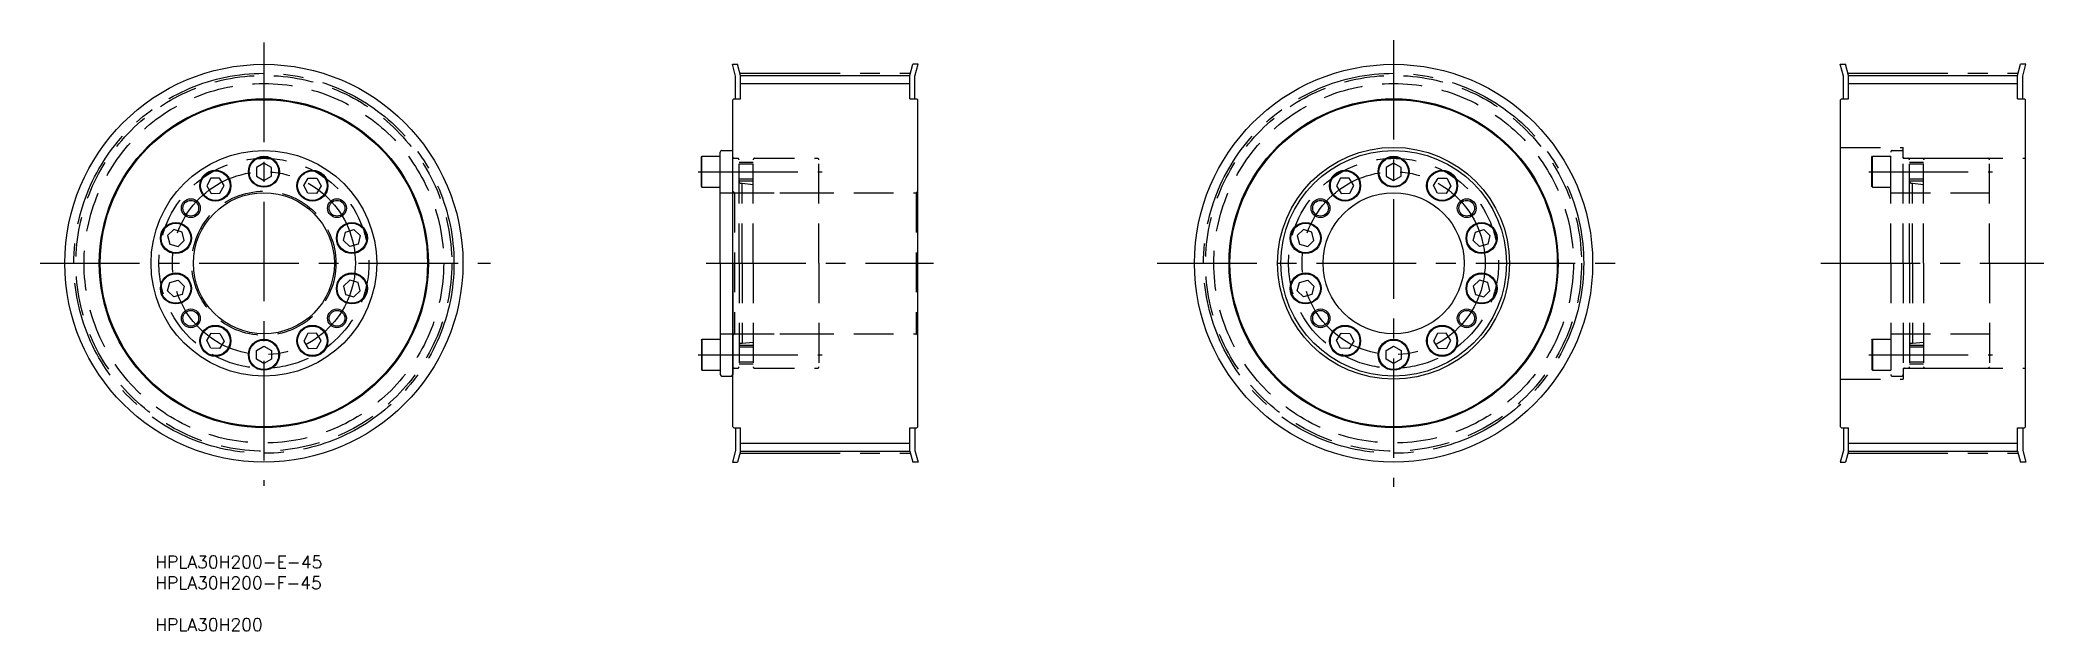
# Model space of a CAD drawing. Extents: x -22 to 618, y -15 to 173.
import ezdxf

# ---------------------------------------------------------------- set-up
doc = ezdxf.new("R2010")
doc.units = 0
doc.linetypes.add('CENTER', pattern=[50.8, 31.75, -6.35, 6.35, -6.35])
doc.linetypes.add('DASHED', pattern=[19.05, 12.7, -6.35])
doc.layers.get('0').update_dxf_attribs({"linetype": 'CONTINUOUS'})
doc.layers.add('CENTER', color=1, linetype='CENTER')
doc.styles.add('MISUMI', font='txt.shx')

# ---------------------------------------------------------------- blocks, each defined once
blk = doc.blocks.new('*U6')
at = {"color": 7, "linetype": 'CONTINUOUS', "style": 'MISUMI'}
for s, p in [('HPLA30H200-E-45', (15.05, 4.8)), ('HPLA30H200-F-45', (15.05, -1.87)), ('HPLA30H200', (15.05, -15.2))]:
    blk.add_text(s, height=4, dxfattribs=at).set_placement(p)

msp = doc.modelspace()

# ---------------------------------------------------------------- linework, layer by layer
at = {"color": 7, "linetype": 'CONTINUOUS'}
for p, q in [((200.22, 161.88), (199.21, 165.64)), ((199.21, 165.64), (200.87, 165.64)), ((200.22, 154.64), (200.22, 161.88)), ((201.82, 162.09), (200.87, 165.64)), ((201.82, 162.09), (255.82, 162.09)), ((201.82, 154.64), (201.82, 162.09)), ((255.82, 162.09), (256.77, 165.64)), ((255.82, 154.64), (255.82, 162.09)), ((258.42, 165.64), (256.77, 165.64)), ((257.42, 161.88), (258.42, 165.64)), ((257.42, 154.64), (257.42, 161.88)), ((553.63, 161.88), (552.62, 165.64)), ((552.62, 165.64), (554.28, 165.64)), ((553.63, 154.64), (553.63, 161.88)), ((555.23, 162.09), (554.28, 165.64)), ((555.23, 162.09), (609.23, 162.09)), ((555.23, 154.64), (555.23, 162.09)), ((609.23, 162.09), (610.18, 165.64)), ((609.23, 154.64), (609.23, 162.09)), ((611.84, 165.64), (610.18, 165.64)), ((610.83, 161.88), (611.84, 165.64)), ((610.83, 154.64), (610.83, 161.88)), ((199.32, 154.34), (199.62, 154.64)), ((199.32, 49.94), (199.32, 154.34)), ((199.62, 154.64), (201.82, 154.64)), ((255.82, 154.64), (258.02, 154.64)), ((258.02, 154.64), (258.32, 154.34)), ((258.32, 49.94), (258.32, 154.34)), ((552.73, 154.34), (553.03, 154.64)), ((552.73, 49.94), (552.73, 154.34)), ((553.03, 154.64), (555.23, 154.64)), ((609.23, 154.64), (611.43, 154.64)), ((611.43, 154.64), (611.73, 154.34)), ((611.73, 49.94), (611.73, 154.34)), ((189.32, 136.05), (189.46, 136.29)), ((189.32, 126.64), (189.32, 136.05)), ((189.46, 136.29), (195.32, 136.29)), ((189.46, 126.39), (189.46, 136.29)), ((195.32, 102.14), (195.32, 137.64)), ((195.32, 126.39), (195.32, 136.29)), ((195.32, 128.34), (195.32, 134.34)), ((195.82, 138.14), (198.82, 138.14)), ((199.32, 102.14), (199.32, 137.64)), ((32.79, 129.26), (31.48, 126.81)), ((35.56, 129.35), (32.79, 129.26)), ((37.02, 127), (35.56, 129.35)), ((49.73, 134.12), (47.33, 132.73)), ((47.33, 132.73), (47.33, 129.96)), ((47.33, 129.96), (49.73, 128.57)), ((52.13, 132.73), (49.73, 134.12)), ((49.73, 128.57), (52.13, 129.96)), ((50.93, 133.42), (50.93, 133.42)), ((51.53, 133.08), (51.53, 133.08)), ((52.13, 129.96), (52.13, 132.73)), ((62.43, 127), (63.9, 129.35)), ((63.9, 129.35), (66.67, 129.26)), ((66.67, 129.26), (67.97, 126.81)), ((393.2, 129.26), (391.9, 126.81)), ((395.97, 129.35), (393.2, 129.26)), ((397.44, 127), (395.97, 129.35)), ((410.14, 134.12), (407.74, 132.73)), ((407.74, 132.73), (407.74, 129.96)), ((407.74, 129.96), (410.14, 128.57)), ((412.54, 132.73), (410.14, 134.12)), ((410.14, 128.57), (412.54, 129.96)), ((411.34, 133.42), (411.34, 133.42)), ((411.94, 133.08), (411.94, 133.08)), ((412.54, 129.96), (412.54, 132.73)), ((422.85, 127), (424.32, 129.35)), ((424.32, 129.35), (427.09, 129.26)), ((427.09, 129.26), (428.39, 126.81)), ((31.48, 126.81), (32.95, 124.46)), ((32.95, 124.46), (35.72, 124.56)), ((35.72, 124.56), (37.02, 127)), ((63.73, 124.56), (62.43, 127)), ((66.5, 124.46), (63.73, 124.56)), ((67.97, 126.81), (66.5, 124.46)), ((189.32, 126.64), (189.46, 126.39)), ((189.46, 126.39), (195.32, 126.39)), ((391.9, 126.81), (393.37, 124.46)), ((393.37, 124.46), (396.14, 124.56)), ((396.14, 124.56), (397.44, 127)), ((424.15, 124.56), (422.85, 127)), ((426.92, 124.46), (424.15, 124.56)), ((428.39, 126.81), (426.92, 124.46)), ((20.99, 112.88), (19, 110.96)), ((19, 110.96), (19.67, 108.27)), ((23.65, 112.12), (20.99, 112.88)), ((22.33, 107.5), (24.32, 109.43)), ((24.32, 109.43), (23.65, 112.12)), ((75.13, 109.43), (75.8, 112.12)), ((77.13, 107.5), (75.13, 109.43)), ((75.8, 112.12), (78.47, 112.88)), ((78.47, 112.88), (80.46, 110.96)), ((80.46, 110.96), (79.79, 108.27)), ((381.4, 112.88), (379.41, 110.96)), ((379.41, 110.96), (380.08, 108.27)), ((384.07, 112.12), (381.4, 112.88)), ((382.75, 107.5), (384.74, 109.43)), ((384.74, 109.43), (384.07, 112.12)), ((435.55, 109.43), (436.22, 112.12)), ((437.54, 107.5), (435.55, 109.43)), ((436.22, 112.12), (438.88, 112.88)), ((438.88, 112.88), (440.88, 110.96)), ((440.88, 110.96), (440.21, 108.27)), ((19.67, 108.27), (22.33, 107.5)), ((79.79, 108.27), (77.13, 107.5)), ((380.08, 108.27), (382.75, 107.5)), ((440.21, 108.27), (437.54, 107.5)), ((19, 93.33), (19.67, 96.02)), ((19.67, 96.02), (22.33, 96.78)), ((22.33, 96.78), (24.32, 94.86)), ((77.13, 96.78), (75.13, 94.86)), ((79.79, 96.02), (77.13, 96.78)), ((80.46, 93.33), (79.79, 96.02)), ((195.32, 102.14), (195.32, 66.64)), ((199.32, 102.14), (199.32, 66.64)), ((379.41, 93.33), (380.08, 96.02)), ((380.08, 96.02), (382.75, 96.78)), ((382.75, 96.78), (384.74, 94.86)), ((437.54, 96.78), (435.55, 94.86)), ((440.21, 96.02), (437.54, 96.78)), ((440.88, 93.33), (440.21, 96.02)), ((20.99, 91.41), (19, 93.33)), ((23.65, 92.17), (20.99, 91.41)), ((24.32, 94.86), (23.65, 92.17)), ((75.13, 94.86), (75.8, 92.17)), ((75.8, 92.17), (78.47, 91.41)), ((78.47, 91.41), (80.46, 93.33)), ((381.4, 91.41), (379.41, 93.33)), ((384.07, 92.17), (381.4, 91.41)), ((384.74, 94.86), (384.07, 92.17)), ((435.55, 94.86), (436.22, 92.17)), ((436.22, 92.17), (438.88, 91.41)), ((438.88, 91.41), (440.88, 93.33)), ((31.48, 77.48), (32.95, 79.83)), ((32.79, 75.03), (31.48, 77.48)), ((32.95, 79.83), (35.72, 79.73)), ((37.02, 77.28), (35.56, 74.93)), ((35.72, 79.73), (37.02, 77.28)), ((63.73, 79.73), (62.43, 77.28)), ((62.43, 77.28), (63.9, 74.93)), ((66.5, 79.83), (63.73, 79.73)), ((67.97, 77.48), (66.5, 79.83)), ((66.67, 75.03), (67.97, 77.48)), ((189.32, 77.65), (189.46, 77.89)), ((189.32, 77.65), (189.32, 68.24)), ((189.46, 77.89), (195.32, 77.89)), ((189.46, 77.89), (189.46, 67.99)), ((195.32, 77.89), (195.32, 67.99)), ((391.9, 77.48), (393.37, 79.83)), ((393.2, 75.03), (391.9, 77.48)), ((393.37, 79.83), (396.14, 79.73)), ((397.44, 77.28), (395.97, 74.93)), ((396.14, 79.73), (397.44, 77.28)), ((424.15, 79.73), (422.85, 77.28)), ((422.85, 77.28), (424.32, 74.93)), ((426.92, 79.83), (424.15, 79.73)), ((428.39, 77.48), (426.92, 79.83)), ((427.09, 75.03), (428.39, 77.48)), ((35.56, 74.93), (32.79, 75.03)), ((47.33, 74.33), (49.73, 75.72)), ((47.33, 71.56), (47.33, 74.33)), ((49.73, 70.17), (47.33, 71.56)), ((49.73, 75.72), (52.13, 74.33)), ((52.13, 71.56), (49.73, 70.17)), ((52.13, 74.33), (52.13, 71.56)), ((63.9, 74.93), (66.67, 75.03)), ((195.32, 75.94), (195.32, 69.94)), ((395.97, 74.93), (393.2, 75.03)), ((407.74, 74.33), (410.14, 75.72)), ((407.74, 71.56), (407.74, 74.33)), ((410.14, 70.17), (407.74, 71.56)), ((410.14, 75.72), (412.54, 74.33)), ((412.54, 71.56), (410.14, 70.17)), ((412.54, 74.33), (412.54, 71.56)), ((424.32, 74.93), (427.09, 75.03)), ((189.32, 68.24), (189.46, 67.99)), ((189.46, 67.99), (195.32, 67.99)), ((195.82, 66.14), (198.82, 66.14)), ((199.62, 49.64), (199.32, 49.94)), ((199.62, 49.64), (201.82, 49.64)), ((200.22, 49.64), (200.22, 42.41)), ((201.82, 42.19), (201.82, 49.64)), ((255.82, 42.19), (255.82, 49.64)), ((255.82, 49.64), (258.02, 49.64)), ((257.42, 49.64), (257.42, 42.41)), ((258.02, 49.64), (258.32, 49.94)), ((553.03, 49.64), (552.73, 49.94)), ((553.03, 49.64), (555.23, 49.64)), ((553.63, 49.64), (553.63, 42.41)), ((555.23, 42.19), (555.23, 49.64)), ((609.23, 42.19), (609.23, 49.64)), ((609.23, 49.64), (611.43, 49.64)), ((610.83, 49.64), (610.83, 42.41)), ((611.43, 49.64), (611.73, 49.94)), ((200.22, 42.41), (199.21, 38.64)), ((199.21, 38.64), (200.87, 38.64)), ((201.82, 42.19), (200.87, 38.64)), ((201.82, 42.19), (255.82, 42.19)), ((255.82, 42.19), (256.77, 38.64)), ((258.42, 38.64), (256.77, 38.64)), ((257.42, 42.41), (258.42, 38.64)), ((553.63, 42.41), (552.62, 38.64)), ((552.62, 38.64), (554.28, 38.64)), ((555.23, 42.19), (554.28, 38.64)), ((555.23, 42.19), (609.23, 42.19)), ((609.23, 42.19), (610.18, 38.64)), ((611.84, 38.64), (610.18, 38.64)), ((610.83, 42.41), (611.84, 38.64))]:
    msp.add_line(p, q, dxfattribs=at)
at = {"color": 3, "linetype": 'CONTINUOUS'}
for p, q in [((201.82, 159.5), (255.82, 159.5)), ((555.23, 159.5), (609.23, 159.5)), ((201.82, 44.78), (255.82, 44.78)), ((555.23, 44.78), (609.23, 44.78))]:
    msp.add_line(p, q, dxfattribs=at)
at = {"color": 3, "linetype": 'DASHED'}
for p, q in [((199.73, 135.64), (200.82, 135.64)), ((201.32, 102.14), (201.32, 135.14)), ((205.82, 134.34), (201.32, 134.34)), ((205.82, 102.14), (205.82, 135.14)), ((206.32, 135.64), (226.32, 135.64)), ((226.82, 102.14), (226.82, 135.14)), ((552.73, 139.14), (572.73, 139.14)), ((562.73, 136.05), (562.87, 136.29)), ((562.73, 126.64), (562.73, 136.05)), ((562.87, 136.29), (568.73, 136.29)), ((562.87, 126.39), (562.87, 136.29)), ((568.73, 102.14), (568.73, 137.64)), ((568.73, 126.39), (568.73, 136.29)), ((568.73, 128.34), (568.73, 134.34)), ((569.23, 138.14), (572.23, 138.14)), ((572.73, 135.64), (572.73, 139.14)), ((572.73, 102.14), (572.73, 137.64)), ((572.73, 135.64), (611.73, 135.64)), ((573.14, 135.64), (574.23, 135.64)), ((574.73, 102.14), (574.73, 135.14)), ((579.23, 134.34), (574.73, 134.34)), ((579.23, 102.14), (579.23, 135.14)), ((579.73, 135.64), (599.73, 135.64)), ((600.23, 102.14), (600.23, 135.14)), ((205.82, 133.74), (201.32, 133.74)), ((205.82, 128.94), (201.32, 128.94)), ((205.82, 128.34), (201.32, 128.34)), ((579.23, 133.74), (574.73, 133.74)), ((579.23, 128.94), (574.73, 128.94)), ((579.23, 128.34), (574.73, 128.34)), ((195.32, 124.64), (226.82, 124.64)), ((199.32, 125.14), (199.82, 124.64)), ((199.82, 124.64), (257.82, 124.64)), ((199.82, 124.64), (199.82, 79.64)), ((201.92, 127.7), (202.32, 127.7)), ((202.32, 102.14), (202.32, 127.7)), ((202.32, 127.7), (205.82, 127.31)), ((258.32, 125.14), (257.82, 124.64)), ((257.82, 124.64), (257.82, 79.64)), ((562.73, 126.64), (562.87, 126.39)), ((562.87, 126.39), (568.73, 126.39)), ((568.73, 124.64), (600.23, 124.64)), ((575.33, 127.7), (575.73, 127.7)), ((575.73, 102.14), (575.73, 127.7)), ((575.73, 127.7), (579.23, 127.31)), ((201.32, 102.14), (201.32, 69.14)), ((202.32, 102.14), (202.32, 76.59)), ((205.82, 102.14), (205.82, 69.14)), ((226.82, 102.14), (226.82, 69.14)), ((568.73, 102.14), (568.73, 66.64)), ((572.73, 102.14), (572.73, 66.64)), ((574.73, 102.14), (574.73, 69.14)), ((575.73, 102.14), (575.73, 76.59)), ((579.23, 102.14), (579.23, 69.14)), ((600.23, 102.14), (600.23, 69.14)), ((195.32, 79.64), (226.82, 79.64)), ((199.32, 79.14), (199.82, 79.64)), ((199.82, 79.64), (257.82, 79.64)), ((202.32, 76.59), (205.82, 76.98)), ((258.32, 79.14), (257.82, 79.64)), ((562.73, 77.65), (562.87, 77.89)), ((562.73, 77.65), (562.73, 68.24)), ((562.87, 77.89), (568.73, 77.89)), ((562.87, 77.89), (562.87, 67.99)), ((568.73, 79.64), (600.23, 79.64)), ((568.73, 77.89), (568.73, 67.99)), ((575.73, 76.59), (579.23, 76.98)), ((205.82, 75.94), (201.32, 75.94)), ((205.82, 75.34), (201.32, 75.34)), ((205.82, 70.54), (201.32, 70.54)), ((201.92, 76.59), (202.32, 76.59)), ((568.73, 75.94), (568.73, 69.94)), ((579.23, 75.94), (574.73, 75.94)), ((579.23, 75.34), (574.73, 75.34)), ((579.23, 70.54), (574.73, 70.54)), ((575.33, 76.59), (575.73, 76.59)), ((199.73, 68.64), (200.82, 68.64)), ((205.82, 69.94), (201.32, 69.94)), ((206.32, 68.64), (226.32, 68.64)), ((552.73, 65.14), (572.73, 65.14)), ((562.73, 68.24), (562.87, 67.99)), ((562.87, 67.99), (568.73, 67.99)), ((569.23, 66.14), (572.23, 66.14)), ((572.73, 68.64), (572.73, 65.14)), ((572.73, 68.64), (611.73, 68.64)), ((573.14, 68.64), (574.23, 68.64)), ((579.23, 69.94), (574.73, 69.94)), ((579.73, 68.64), (599.73, 68.64))]:
    msp.add_line(p, q, dxfattribs=at)
at = {"color": 7, "linetype": 'CONTINUOUS'}
for centre, radius in [((49.73, 102.14), 63.5), ((410.14, 102.14), 63.5), ((49.73, 102.14), 52.5), ((49.73, 102.14), 52.2), ((410.14, 102.14), 52.5), ((410.14, 102.14), 52.2), ((49.73, 102.14), 36), ((49.73, 131.34), 4.95), ((49.73, 131.34), 4.71), ((410.14, 102.14), 37), ((410.14, 102.14), 36), ((410.14, 131.34), 4.95), ((410.14, 131.34), 4.71), ((34.25, 126.91), 4.95), ((34.25, 126.91), 4.71), ((65.2, 126.91), 4.95), ((65.2, 126.91), 4.71), ((394.67, 126.91), 4.95), ((394.67, 126.91), 4.71), ((425.62, 126.91), 4.95), ((425.62, 126.91), 4.71), ((26.41, 119.72), 2.5), ((49.73, 102.14), 22.5), ((73.05, 119.72), 2.5), ((386.82, 119.72), 3), ((386.82, 119.72), 2.5), ((410.14, 102.14), 22.5), ((433.46, 119.72), 3), ((433.46, 119.72), 2.5), ((21.66, 110.19), 4.95), ((77.8, 110.19), 4.95), ((382.07, 110.19), 4.95), ((438.21, 110.19), 4.95), ((21.66, 110.19), 4.71), ((77.8, 110.19), 4.71), ((382.07, 110.19), 4.71), ((438.21, 110.19), 4.71), ((21.66, 94.1), 4.95), ((21.66, 94.1), 4.71), ((77.8, 94.1), 4.95), ((77.8, 94.1), 4.71), ((382.07, 94.1), 4.95), ((382.07, 94.1), 4.71), ((438.21, 94.1), 4.95), ((438.21, 94.1), 4.71), ((26.41, 84.57), 2.5), ((73.05, 84.57), 2.5), ((386.82, 84.57), 3), ((386.82, 84.57), 2.5), ((433.46, 84.57), 3), ((433.46, 84.57), 2.5), ((34.25, 77.38), 4.95), ((34.25, 77.38), 4.71), ((49.73, 72.94), 4.95), ((49.73, 72.94), 4.71), ((65.2, 77.38), 4.95), ((65.2, 77.38), 4.71), ((394.67, 77.38), 4.95), ((394.67, 77.38), 4.71), ((410.14, 72.94), 4.95), ((410.14, 72.94), 4.71), ((425.62, 77.38), 4.95), ((425.62, 77.38), 4.71)]:
    msp.add_circle(centre, radius, dxfattribs=at)
at = {"color": 3, "linetype": 'DASHED'}
for centre, radius in [((49.73, 102.14), 59.95), ((410.14, 102.14), 59.95), ((49.73, 102.14), 57.36), ((410.14, 102.14), 57.36), ((49.73, 102.14), 33.5), ((410.14, 102.14), 33.5), ((49.73, 102.14), 23)]:
    msp.add_circle(centre, radius, dxfattribs=at)
at = {"color": 3}
for centre in [(26.41, 119.72), (73.05, 119.72), (26.41, 84.57), (73.05, 84.57)]:
    msp.add_circle(centre, 3, dxfattribs=at)
at = {"color": 7, "linetype": 'CONTINUOUS'}
for centre, start, end in [((195.82, 137.64), 90, 180), ((198.82, 137.64), 0, 90), ((195.82, 66.64), 180, 270), ((198.82, 66.64), 270, 0)]:
    msp.add_arc(centre, 0.5, start, end, dxfattribs=at)
at = {"color": 3, "linetype": 'DASHED'}
for centre, radius, start, end in [((199.73, 136.05), 0.41, 180, 270), ((200.82, 135.14), 0.5, 0, 90), ((206.32, 135.14), 0.5, 90, 180), ((226.32, 135.14), 0.5, 0, 90), ((569.23, 137.64), 0.5, 90, 180), ((572.23, 137.64), 0.5, 0, 90), ((573.14, 136.05), 0.41, 180, 270), ((574.23, 135.14), 0.5, 0, 90), ((579.73, 135.14), 0.5, 90, 180), ((599.73, 135.14), 0.5, 0, 90), ((201.92, 128.3), 0.6, 180, 270), ((575.33, 128.3), 0.6, 180, 270), ((201.92, 75.99), 0.6, 90, 180), ((575.33, 75.99), 0.6, 90, 180), ((199.73, 68.23), 0.41, 90, 180), ((200.82, 69.14), 0.5, 270, 0), ((206.32, 69.14), 0.5, 180, 270), ((226.32, 69.14), 0.5, 270, 0), ((569.23, 66.64), 0.5, 180, 270), ((572.23, 66.64), 0.5, 270, 0), ((573.14, 68.23), 0.41, 90, 180), ((574.23, 69.14), 0.5, 270, 0), ((579.73, 69.14), 0.5, 180, 270), ((599.73, 69.14), 0.5, 270, 0)]:
    msp.add_arc(centre, radius, start, end, dxfattribs=at)
at = {"layer": 'CENTER', "color": 1, "linetype": 'CENTER'}
for p, q in [((410.14, 173.38), (410.14, 30.81)), ((49.73, 172.57), (49.73, 31.11)), ((201.82, 162.78), (255.82, 162.78)), ((555.23, 162.78), (609.23, 162.78)), ((188.32, 131.34), (227.82, 131.34)), ((561.73, 131.34), (601.23, 131.34)), ((-21.67, 102.14), (122.01, 102.14)), ((190.88, 102.14), (263.32, 102.14)), ((334.74, 102.14), (485.66, 102.14)), ((546.39, 102.14), (617.61, 102.14)), ((188.32, 72.94), (227.82, 72.94)), ((561.73, 72.94), (601.23, 72.94)), ((201.82, 41.5), (255.82, 41.5)), ((555.23, 41.5), (609.23, 41.5))]:
    msp.add_line(p, q, dxfattribs=at)
for centre, radius in [((49.73, 102.14), 60.64), ((410.14, 102.14), 60.64), ((49.73, 102.14), 29.2), ((410.14, 102.14), 29.2)]:
    msp.add_circle(centre, radius, dxfattribs=at)

# ---------------------------------------------------------------- block references
at = {"color": 7, "linetype": 'CONTINUOUS'}
msp.add_blockref('*U6', (0, 0), dxfattribs=at)

doc.saveas('drawing.dxf')
